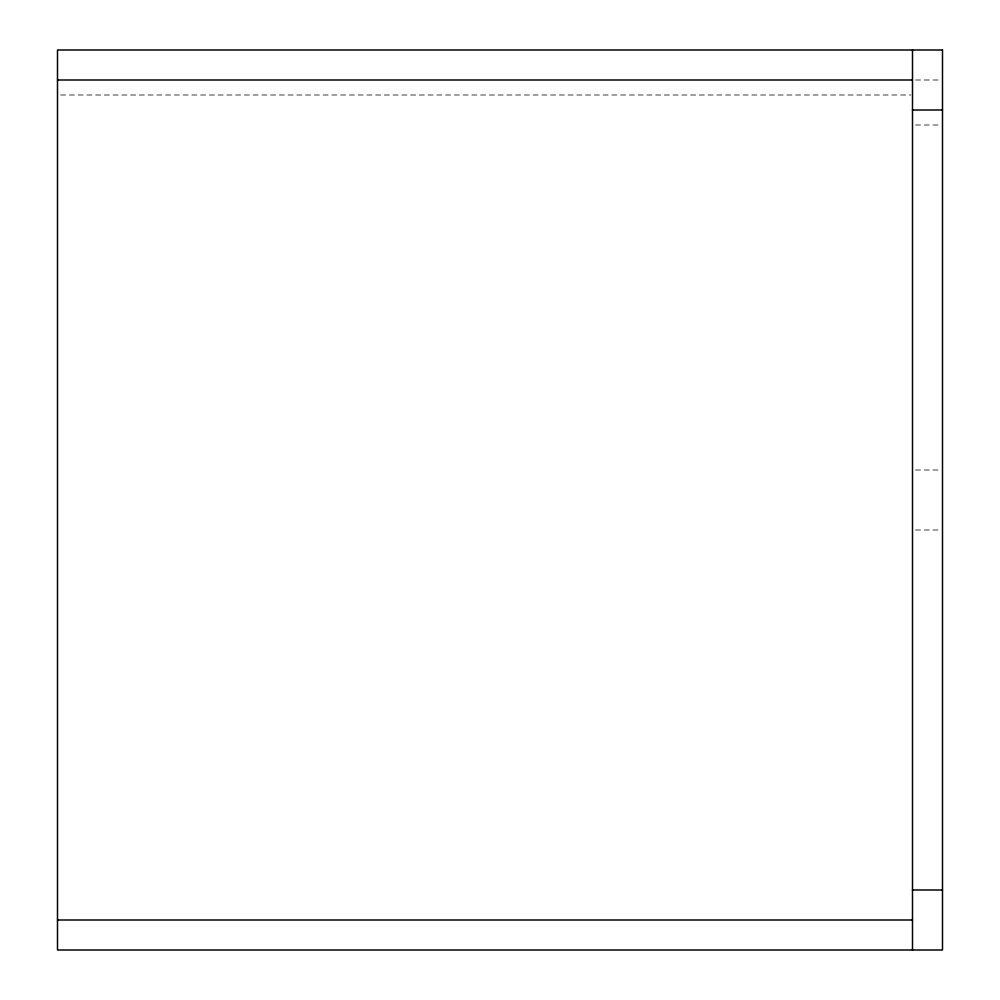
<?xml version="1.0" encoding="UTF-8"?>
<svg xmlns="http://www.w3.org/2000/svg" width="1000" height="1000" viewBox="0 0 1000 1000"><rect width="100%" height="100%" fill="white"/><g stroke="black" fill="none" stroke-linecap="round" stroke-linejoin="round"><path stroke-width="0.75" stroke-dasharray="5 3.75" d="M915.5 80L941 80M60.625 95L910.938 95M915.5 125L941 125M915.5 470L941 470M915.5 530L941 530"/><path stroke-width="1.5" d="M57.5 80L912.5 80M912.5 110L942.5 110M912.5 890L942.5 890M57.5 920L912.5 920M912.5 50L912.5 950M942.5 50L57.5 50L57.5 950L942.5 950L942.5 50"/></g></svg>
